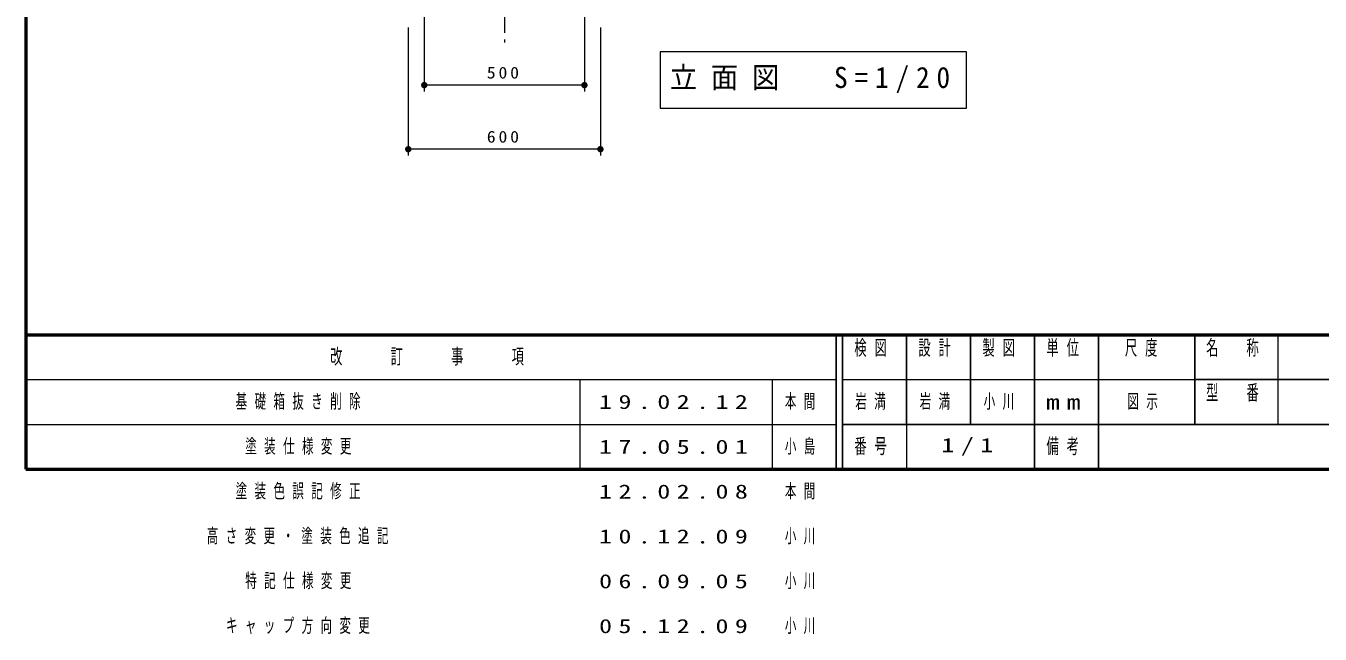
# Model space of a CAD drawing. Units: millimetres on the paper, scale 1:20. Extents: x -365 to 0, y -26 to 257.
# Drawn here: x -365 to -162.9, y -25.7 to 69.2 of the extents above; entities that cross this region are included whole.
import ezdxf

# ---------------------------------------------------------------- set-up
doc = ezdxf.new("R2010")
doc.units = ezdxf.units.MM
doc.linetypes.add('USER2', pattern=[6, 3, -1, 1, -1])
doc.layers.add('1_20', color=7, linetype='Continuous', lineweight=13)
doc.layers.add('NAKAMURA図枠', color=7, linetype='Continuous', lineweight=13)
doc.layers.add('99', color=7, linetype='Continuous')
doc.styles.add('ＭＳ ゴシック', font='')
doc.styles.get('ＭＳ ゴシック').set_extended_font_data('MS Gothic')

# ---------------------------------------------------------------- blocks, each defined once
blk = doc.blocks.new('filled_dot')
at = {"color": 0, "linetype": 'Continuous', "lineweight": -2, "const_width": 1.25}
blk.add_lwpolyline([(-0.625, 0, 1), (0.625, 0, 1)], format="xyb", close=True, dxfattribs=at)

msp = doc.modelspace()

# ---------------------------------------------------------------- linework, layer by layer
at = {"layer": '1_20', "linetype": 'USER2'}
msp.add_line((-290.293, 197.115), (-290.293, 66.631), dxfattribs=at)
at = {"layer": '1_20'}
for p, q in [((-302.793, 73.971), (-302.793, 58.971)), ((-277.793, 73.971), (-277.793, 58.971)), ((-305.293, 68.971), (-305.293, 48.971)), ((-275.293, 68.971), (-275.293, 48.971)), ((-265.944, 65.172), (-265.944, 56.372)), ((-218.144, 65.172), (-265.944, 65.172)), ((-218.144, 56.372), (-218.144, 65.172)), ((-277.793, 59.971), (-302.793, 59.971)), ((-265.944, 56.372), (-218.144, 56.372)), ((-275.293, 49.971), (-305.293, 49.971))]:
    msp.add_line(p, q, dxfattribs=at)
at = {"layer": 'NAKAMURA図枠', "lineweight": 50}
for p, q in [((-365, 257), (-365, 0)), ((-365, 21), (0, 21)), ((-365, 0), (0, 0))]:
    msp.add_line(p, q, dxfattribs=at)
at = {"layer": 'NAKAMURA図枠', "color": 211, "lineweight": 25}
for p, q in [((-238.5, 21), (-238.5, 0)), ((-237.5, 21), (-237.5, 0)), ((-227.5, 21), (-227.5, 7)), ((-217.5, 21), (-217.5, 7)), ((-207.5, 21), (-207.5, 0)), ((-197.5, 21), (-197.5, 7)), ((-182.5, 21), (-182.5, 7)), ((-182.5, 14), (-70, 14)), ((-237.5, 7), (0, 7))]:
    msp.add_line(p, q, dxfattribs=at)
at = {"layer": 'NAKAMURA図枠'}
for p, q in [((-169.5, 21), (-169.5, 7)), ((-365, 14), (-238.5, 14)), ((-278.5, 14), (-278.5, 0)), ((-248.5, 14), (-248.5, 0)), ((-237.5, 14), (-182.5, 14)), ((-365, 7), (-238.5, 7)), ((-227.5, 7), (-227.5, 0))]:
    msp.add_line(p, q, dxfattribs=at)
at = {"layer": 'NAKAMURA図枠', "lineweight": 25}
msp.add_line((-197.5, 7), (-197.5, 0), dxfattribs=at)

# ---------------------------------------------------------------- block references
at = {"layer": '1_20', "xscale": 0.4, "yscale": 0.4}
for p in [(-302.793, 59.971), (-305.293, 49.971)]:
    msp.add_blockref('filled_dot', p, dxfattribs=at)
at = {"layer": '1_20', "xscale": 0.4, "yscale": 0.4, "rotation": 180}
for p in [(-277.793, 59.971), (-275.293, 49.971)]:
    msp.add_blockref('filled_dot', p, dxfattribs=at)

# ---------------------------------------------------------------- texts
at = {"layer": '1_20', "style": 'ＭＳ ゴシック'}
for s, insert, char_height, attachment_point in [('\\T1.33;\\W1.1;500', (-290.293, 60.971), 1.833, 8), ('\\T1.5;\\W0.95;立面図\u3000S=1/20', (-242.044, 60.772), 3.299, 5), ('\\T1.33;\\W1.1;600', (-290.293, 50.971), 1.833, 8)]:
    msp.add_mtext(s, dxfattribs=dict(at, insert=insert, char_height=char_height, attachment_point=attachment_point))
at = {"layer": '99', "char_height": 2.199, "style": 'ＭＳ ゴシック'}
for s, insert, attachment_point in [('\\T1.64;\\W0.6;基礎箱抜き削除', (-332.25, 10.5), 4), ('\\T1.5;\\W1.35;19.02.12', (-275.5, 10.5), 4), ('\\T1.64;\\W0.6;本間', (-246.5, 10.5), 4), ('\\T1.64;\\W0.6;岩満', (-235.5, 10.5), 4), ('\\T1.64;\\W0.6;岩満', (-222.5, 10.5), 5), ('\\T1.64;\\W0.6;小川', (-212.5, 10.5), 5), ('\\T1.64;\\W0.6;図示', (-193, 10.5), 4), ('\\T1.64;\\W0.6;塗装仕様変更', (-330.75, 3.5), 4), ('\\T1.5;\\W1.35;17.05.01', (-275.5, 3.5), 4), ('\\T1.64;\\W0.6;小島', (-246.5, 3.5), 4), ('\\T1.5;\\W1.35;1/1', (-217.5, 3.5), 5), ('\\T1.64;\\W0.6;塗装色誤記修正', (-332.25, -3.5), 4), ('\\T1.64;\\W0.6;本間', (-246.5, -3.5), 4), ('\\T1.5;\\W1.35;12.02.08', (-275.5, -3.5), 4), ('\\T1.64;\\W0.6;高さ変更・塗装色追記', (-336.75, -10.5), 4), ('\\T1.5;\\W1.35;10.12.09', (-275.5, -10.5), 4), ('\\T1.64;\\W0.6;小川', (-246.5, -10.5), 4), ('\\T1.64;\\W0.6;特記仕様変更', (-330.75, -17.5), 4), ('\\T1.64;\\W0.6;小川', (-246.5, -17.5), 4), ('\\T1.5;\\W1.35;06.09.05', (-275.5, -17.5), 4), ('\\T1.64;\\W0.6;キャップ方向変更', (-333.75, -24.5), 4), ('\\T1.5;\\W1.35;05.12.09', (-275.5, -24.5), 4), ('\\T1.64;\\W0.6;小川', (-246.5, -24.5), 4)]:
    msp.add_mtext(s, dxfattribs=dict(at, insert=insert, attachment_point=attachment_point))
at = {"layer": 'NAKAMURA図枠', "color": 4, "char_height": 2.346, "style": 'ＭＳ ゴシック'}
for s, insert, attachment_point in [('\\T1.64;\\W0.6;検図', (-232.5, 20.167), 2), ('\\T1.64;\\W0.6;設計', (-222.5, 20.167), 2), ('\\T1.64;\\W0.6;製図', (-212.5, 20.167), 2), ('\\T1.64;\\W0.6;単位', (-202.5, 20.167), 2), ('\\T1.64;\\W0.6;尺度', (-190.25, 20.167), 2), ('\\T1.64;\\W0.6;名\u3000称', (-176, 20.167), 2), ('\\T1.64;\\W0.6;改\u3000\u3000訂\u3000\u3000事\u3000\u3000項', (-301.75, 17.5), 5), ('\\T1.64;\\W0.6;型\u3000番', (-176, 13.167), 2), ('\\T1.5;\\W1.35;mm', (-202.5, 10.5), 5), ('\\T1.64;\\W0.6;番号', (-232.5, 3.5), 5), ('\\T1.64;\\W0.6;備考', (-202.5, 3.5), 5)]:
    msp.add_mtext(s, dxfattribs=dict(at, insert=insert, attachment_point=attachment_point))

doc.saveas('drawing.dxf')
